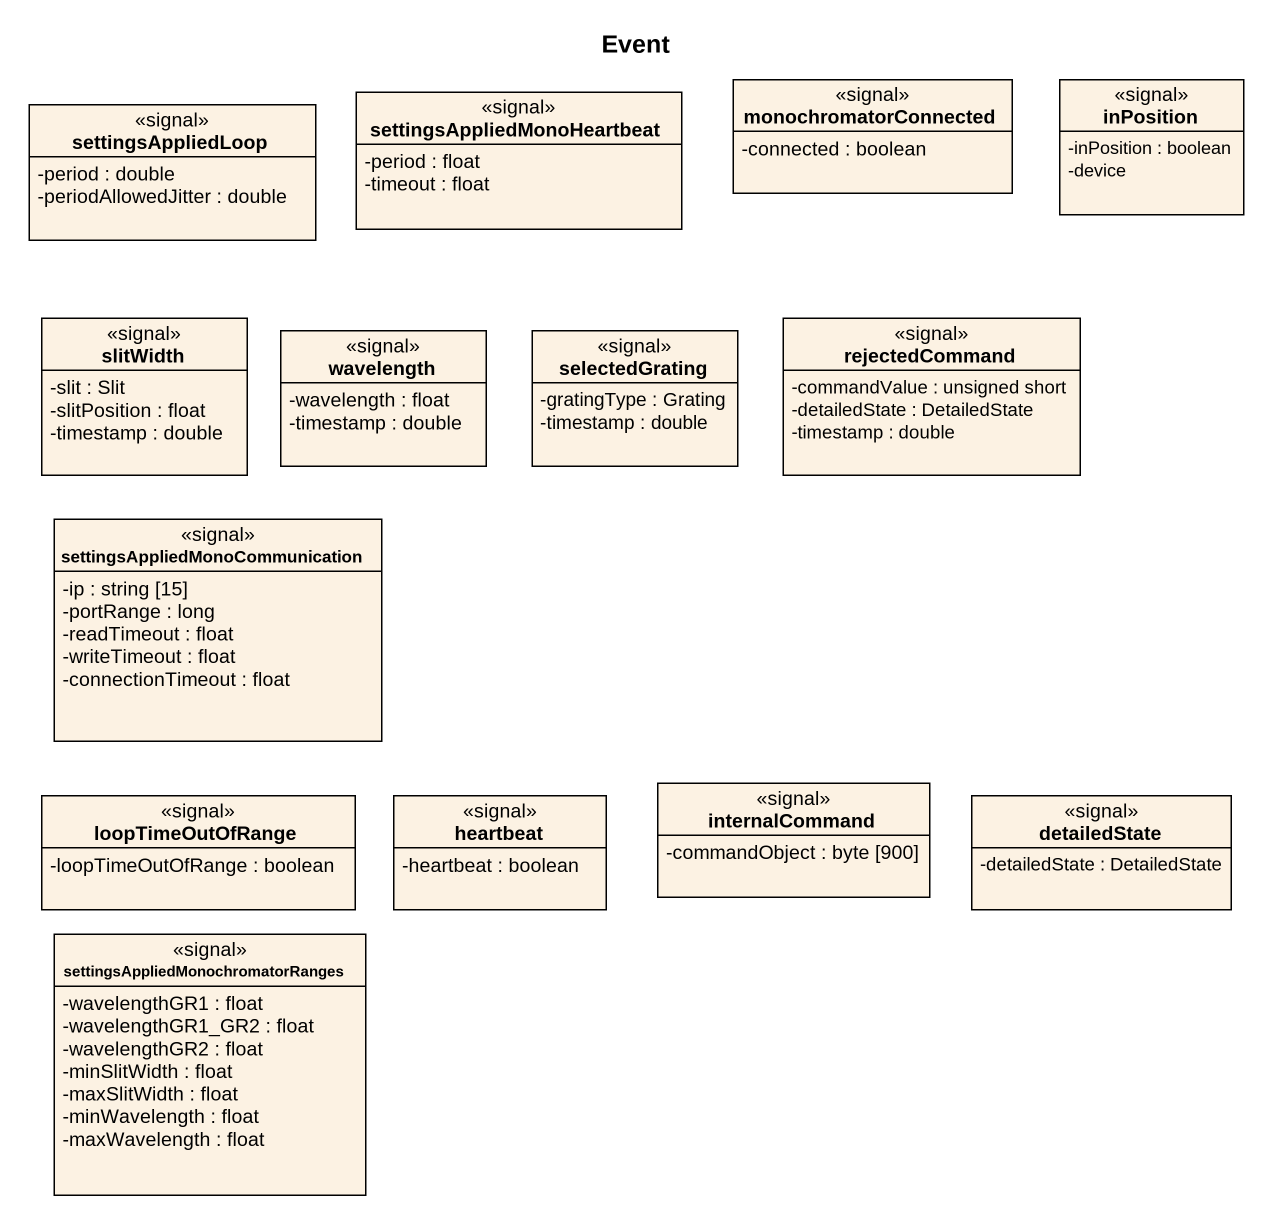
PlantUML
@startuml
title Event
hide circle
hide empty members
skinparam classAttributeIconSize 0
class settingsAppliedLoop <<signal>> {
  -period : double
  -periodAllowedJitter : double
}
class settingsAppliedMonoHeartbeat <<signal>> {
  -period : float
  -timeout : float
}
class monochromatorConnected <<signal>> {
  -connected : boolean
}
class inPosition <<signal>> {
  -inPosition : boolean
  -device
}
class slitWidth <<signal>> {
  -slit : Slit
  -slitPosition : float
  -timestamp : double
}
class wavelength <<signal>> {
  -wavelength : float
  -timestamp : double
}
class selectedGrating <<signal>> {
  -gratingType : Grating
  -timestamp : double
}
class rejectedCommand <<signal>> {
  -commandValue : unsigned short
  -detailedState : DetailedState
  -timestamp : double
}
class "settingsAppliedMonoCommunication" as settingsAppliedMonoCommunica <<signal>> {
  -ip : string [15]
  -portRange : long
  -readTimeout : float
  -writeTimeout : float
  -connectionTimeout : float
}
class internalCommand <<signal>> {
  -commandObject : byte [900]
}
class loopTimeOutOfRange <<signal>> {
  -loopTimeOutOfRange : boolean
}
class heartbeat <<signal>> {
  -heartbeat : boolean
}
class detailedState <<signal>> {
  -detailedState : DetailedState
}
class "settingsAppliedMonochromatorRanges" as settingsAppliedMonochromator <<signal>> {
  -wavelengthGR1 : float
  -wavelengthGR1_GR2 : float
  -wavelengthGR2 : float
  -minSlitWidth : float
  -maxSlitWidth : float
  -minWavelength : float
  -maxWavelength : float
}
@enduml
